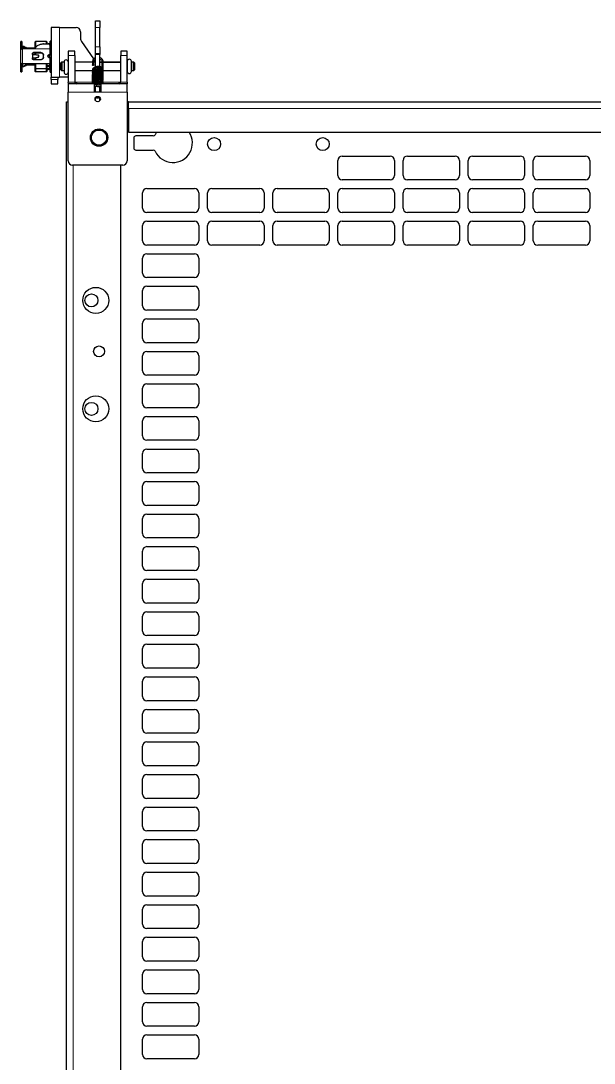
# Model space of a CAD drawing. Header units: millimetres. Extents: x -599 to 823, y -273 to 1990.
# Drawn here: x 251.8 to 515.8, y 1381.7 to 1862 of the extents above; entities that cross this region are included whole.
import ezdxf

# ---------------------------------------------------------------- set-up
doc = ezdxf.new("R2010")
doc.units = ezdxf.units.MM

msp = doc.modelspace()

# ---------------------------------------------------------------- linework, layer by layer
at = {"color": 7, "linetype": 'Continuous', "lineweight": 25}
for p, q in [((269.59, 1859.05), (265.79, 1859.05)), ((265.79, 1859.05), (265.79, 1836.05)), ((269.59, 1859.05), (277.29, 1859.05)), ((286.19, 1862.05), (288.19, 1862.05)), ((286.19, 1859.05), (286.19, 1862.05)), ((286.19, 1850.05), (286.19, 1859.05)), ((288.19, 1862.05), (288.19, 1859.05)), ((288.19, 1850.05), (288.19, 1859.05)), ((279.29, 1857.05), (279.29, 1853.68)), ((252.29, 1852.55), (251.79, 1852.55)), ((251.79, 1851.79), (251.79, 1852.55)), ((252.29, 1851.79), (251.79, 1851.79)), ((251.79, 1848.72), (251.79, 1851.79)), ((252.29, 1852.55), (252.29, 1851.79)), ((252.29, 1851.79), (252.29, 1849.13)), ((252.99, 1850.29), (252.49, 1850.29)), ((252.99, 1850.02), (252.49, 1850.02)), ((252.49, 1850.02), (252.49, 1849.55)), ((252.49, 1849.55), (252.99, 1849.55)), ((252.99, 1849.55), (252.99, 1850.02)), ((254.49, 1849.15), (254.49, 1849.41)), ((258.32, 1849.41), (254.49, 1849.41)), ((259.25, 1850.49), (258.09, 1849.15)), ((258.51, 1852.55), (258.39, 1852.35)), ((258.39, 1852.35), (258.51, 1852.55)), ((258.39, 1849.5), (258.39, 1852.35)), ((258.51, 1852.55), (258.51, 1849.63)), ((263.59, 1852.55), (258.51, 1852.55)), ((262.19, 1851.5), (264.34, 1851.5)), ((263.79, 1852.43), (263.59, 1852.55)), ((263.59, 1851.5), (263.59, 1852.55)), ((263.59, 1852.55), (263.79, 1852.43)), ((263.79, 1852.43), (263.79, 1851.5)), ((265.09, 1850.99), (265.09, 1849.15)), ((265.29, 1849.39), (265.14, 1849.36)), ((265.79, 1852.65), (265.29, 1852.65)), ((265.29, 1851.88), (265.29, 1852.65)), ((265.29, 1850.82), (265.29, 1851.88)), ((265.29, 1851.88), (265.79, 1851.88)), ((265.29, 1850.82), (265.79, 1850.82)), ((265.29, 1846.84), (265.29, 1850.82)), ((279.66, 1852.53), (285.3, 1844.48)), ((286.19, 1847.05), (286.19, 1850.05)), ((288.19, 1850.05), (288.19, 1847.05)), ((251.8, 1848.72), (251.79, 1848.72)), ((251.79, 1848.63), (251.79, 1848.72)), ((251.79, 1842.77), (251.79, 1848.63)), ((258.09, 1849.15), (252.49, 1849.15)), ((257.19, 1846.6), (257.19, 1846.97)), ((257.19, 1846.6), (257.19, 1845)), ((257.19, 1844.62), (257.19, 1845)), ((260.99, 1847.44), (257.69, 1847.44)), ((257.69, 1847.25), (260.99, 1847.25)), ((258.39, 1846.48), (258.39, 1847.25)), ((258.39, 1844.28), (258.39, 1845.11)), ((258.51, 1847.25), (258.51, 1846.51)), ((258.51, 1845.13), (258.51, 1844.28)), ((259.48, 1845.26), (259.54, 1845.26)), ((260.12, 1845.81), (260.12, 1845.77)), ((262.19, 1845.32), (262.19, 1846.28)), ((264.29, 1845.72), (264.29, 1845.89)), ((264.84, 1846.43), (265.09, 1846.43)), ((264.84, 1846.34), (265.09, 1846.34)), ((264.84, 1845.21), (265.09, 1845.21)), ((264.84, 1845.17), (265.09, 1845.17)), ((264.99, 1846.34), (264.99, 1845.21)), ((265.79, 1846.84), (265.29, 1846.84)), ((265.29, 1846.47), (265.29, 1846.84)), ((265.29, 1845.15), (265.29, 1844.99)), ((265.29, 1838.45), (265.29, 1844.99)), ((265.79, 1844.99), (265.29, 1844.99)), ((276.59, 1848.05), (273.59, 1848.05)), ((273.59, 1848.05), (273.59, 1846.05)), ((273.59, 1846.05), (273.59, 1833.85)), ((276.59, 1846.05), (276.59, 1848.05)), ((276.59, 1846.05), (276.59, 1833.85)), ((286.19, 1847.05), (288.19, 1847.05)), ((286.19, 1846.55), (286.19, 1847.05)), ((286.19, 1840.87), (286.19, 1846.55)), ((288.19, 1847.05), (288.19, 1846.55)), ((288.19, 1840.95), (288.19, 1846.55)), ((297.79, 1848.05), (297.79, 1846.05)), ((300.79, 1848.05), (297.79, 1848.05)), ((297.79, 1833.85), (297.79, 1846.05)), ((300.79, 1846.05), (300.79, 1848.05)), ((300.79, 1833.85), (300.79, 1846.05)), ((251.79, 1841.71), (251.79, 1842.77)), ((252.29, 1841.71), (251.79, 1841.71)), ((251.79, 1838.63), (251.79, 1841.71)), ((252.29, 1842.32), (252.29, 1841.71)), ((252.29, 1841.71), (252.29, 1838.63)), ((254.49, 1842.3), (252.49, 1842.3)), ((252.99, 1841.08), (252.49, 1841.08)), ((252.99, 1840.81), (252.49, 1840.81)), ((254.49, 1841.69), (253.82, 1841.69)), ((258.09, 1841.95), (254.1, 1841.95)), ((265.09, 1842.3), (254.49, 1842.3)), ((258.32, 1841.69), (254.49, 1841.69)), ((257.69, 1844.28), (260.99, 1844.28)), ((260.99, 1844.13), (257.69, 1844.13)), ((258.09, 1842.3), (258.09, 1841.95)), ((258.39, 1841.6), (258.09, 1841.95)), ((258.11, 1842.3), (258.39, 1841.97)), ((258.39, 1839.96), (258.39, 1842.3)), ((258.51, 1839.88), (258.39, 1839.96)), ((258.39, 1838.75), (258.39, 1839.96)), ((258.51, 1842.3), (258.51, 1839.88)), ((263.59, 1839.88), (258.51, 1839.88)), ((258.51, 1839.88), (258.51, 1838.55)), ((263.59, 1839.88), (263.59, 1842.3)), ((263.79, 1839.92), (263.59, 1839.88)), ((263.59, 1838.55), (263.59, 1839.88)), ((263.79, 1842.3), (263.79, 1839.92)), ((263.79, 1841.4), (264.99, 1841.4)), ((264.34, 1839.98), (263.79, 1839.98)), ((263.79, 1839.92), (263.79, 1838.67)), ((263.79, 1839.6), (264.34, 1839.6)), ((264.99, 1842.32), (264.99, 1841.4)), ((265.29, 1841.71), (264.99, 1841.77)), ((265.29, 1841.45), (264.99, 1841.54)), ((265.09, 1841.75), (265.09, 1842.3)), ((265.09, 1840.48), (265.09, 1840.92)), ((265.09, 1840.48), (265.09, 1840.11)), ((270.64, 1842.95), (270.14, 1842.66)), ((270.14, 1839.44), (270.14, 1842.66)), ((271.7, 1842.95), (270.64, 1842.95)), ((270.64, 1842.95), (270.64, 1839.15)), ((271.7, 1843.08), (271.7, 1838.38)), ((284.76, 1842.95), (276.59, 1842.95)), ((284.77, 1843.29), (284.75, 1841.68)), ((285.35, 1841.67), (285.37, 1843.28)), ((286.19, 1842.95), (285.36, 1842.95)), ((288.19, 1843.05), (289.16, 1843.05)), ((289.16, 1842.95), (288.19, 1842.95)), ((289.16, 1843.15), (289.13, 1840.5)), ((289.73, 1839.47), (289.68, 1839.87)), ((289.72, 1839.89), (289.76, 1843.15)), ((289.76, 1843.05), (297.79, 1843.05)), ((297.79, 1842.95), (289.76, 1842.95)), ((300.8, 1842.95), (300.79, 1842.95)), ((300.8, 1843.42), (300.8, 1838.72)), ((302.7, 1838.72), (302.7, 1843.42)), ((303.64, 1842.95), (302.7, 1842.95)), ((304.14, 1842.66), (303.64, 1842.95)), ((303.64, 1839.15), (303.64, 1842.95)), ((304.14, 1842.66), (304.14, 1839.44)), ((252.29, 1838.63), (251.79, 1838.63)), ((251.79, 1838.55), (251.79, 1838.63)), ((251.79, 1838.55), (252.29, 1838.55)), ((252.29, 1838.63), (252.29, 1838.55)), ((258.39, 1838.75), (258.51, 1838.55)), ((258.51, 1838.55), (258.39, 1838.75)), ((258.39, 1838.75), (258.39, 1838.75)), ((263.59, 1838.55), (258.51, 1838.55)), ((263.59, 1838.55), (263.79, 1838.67)), ((263.79, 1838.67), (263.59, 1838.55)), ((265.29, 1838.45), (265.79, 1838.45)), ((265.79, 1836.05), (269.59, 1836.05)), ((265.79, 1835.05), (265.79, 1836.05)), ((265.79, 1835.05), (265.79, 1833.05)), ((268.79, 1836.05), (268.79, 1835.05)), ((268.79, 1833.05), (268.79, 1835.05)), ((273.59, 1836.05), (269.59, 1836.05)), ((270.14, 1839.44), (270.64, 1839.15)), ((270.64, 1839.15), (271.7, 1839.15)), ((276.59, 1839.15), (284.75, 1839.15)), ((285.47, 1836.84), (285.37, 1836.97)), ((285.87, 1836.47), (285.75, 1836.54)), ((289.23, 1837.7), (289.47, 1837.47)), ((289.66, 1839.15), (297.79, 1839.15)), ((289.73, 1839.41), (289.73, 1839.47)), ((300.79, 1839.15), (300.8, 1839.15)), ((302.7, 1839.15), (303.64, 1839.15)), ((303.64, 1839.15), (304.14, 1839.44)), ((265.79, 1833.05), (268.79, 1833.05)), ((273.59, 1833.05), (273.59, 1829.25)), ((285.69, 1833.05), (273.59, 1833.05)), ((276.59, 1833.85), (277.39, 1833.85)), ((277.39, 1833.85), (277.39, 1833.05)), ((284.65, 1833.15), (284.64, 1833.09)), ((284.64, 1833.09), (284.64, 1833.05)), ((284.75, 1833.55), (284.65, 1833.15)), ((285.24, 1833.05), (285.25, 1833.11)), ((285.25, 1833.11), (285.3, 1833.3)), ((285.69, 1829.25), (285.69, 1833.05)), ((285.69, 1830.05), (286.19, 1830.05)), ((286.19, 1829.25), (286.19, 1832)), ((288.19, 1829.25), (288.19, 1831.95)), ((288.19, 1830.05), (288.69, 1830.05)), ((300.79, 1833.05), (288.69, 1833.05)), ((288.69, 1833.05), (288.69, 1829.25)), ((296.99, 1833.05), (296.99, 1833.85)), ((296.99, 1833.85), (297.79, 1833.85)), ((300.79, 1829.25), (300.79, 1833.05)), ((273.59, 1797.55), (273.59, 1829.25)), ((288.69, 1829.25), (285.69, 1829.25)), ((286.19, 1825.25), (286.19, 1826.75)), ((288.19, 1825.25), (288.19, 1826.75)), ((300.79, 1829.25), (300.79, 1797.55)), ((272.79, 1824.75), (273.59, 1824.75)), ((272.79, -58.25), (272.79, 1824.75)), ((301.29, 1824.75), (300.79, 1824.75)), ((301.29, 1821.66), (301.29, 1824.76)), ((301.29, 1824.76), (730.29, 1824.76)), ((301.29, 1821.66), (301.29, 1810.76)), ((301.29, 1810.76), (730.29, 1810.76)), ((314.31, 1810.76), (313.65, 1809.58)), ((303.79, 1808.01), (303.79, 1803.51)), ((312.74, 1809.01), (304.79, 1809.01)), ((304.79, 1802.51), (312.74, 1802.51)), ((397.79, 1790.75), (397.79, 1797.75)), ((399.79, 1799.75), (421.79, 1799.75)), ((423.79, 1797.75), (423.79, 1790.75)), ((427.79, 1790.75), (427.79, 1797.75)), ((429.79, 1799.75), (451.79, 1799.75)), ((453.79, 1797.75), (453.79, 1790.75)), ((457.79, 1790.75), (457.79, 1797.75)), ((459.79, 1799.75), (481.79, 1799.75)), ((483.79, 1797.75), (483.79, 1790.75)), ((487.79, 1790.75), (487.79, 1797.75)), ((489.79, 1799.75), (511.79, 1799.75)), ((513.79, 1797.75), (513.79, 1790.75)), ((298.79, 1795.55), (275.59, 1795.55)), ((297.79, -58.25), (297.79, 1795.55)), ((421.79, 1788.75), (399.79, 1788.75)), ((451.79, 1788.75), (429.79, 1788.75)), ((481.79, 1788.75), (459.79, 1788.75)), ((511.79, 1788.75), (489.79, 1788.75)), ((307.79, 1775.75), (307.79, 1782.75)), ((309.79, 1784.75), (331.79, 1784.75)), ((333.79, 1782.75), (333.79, 1775.75)), ((337.79, 1775.75), (337.79, 1782.75)), ((339.79, 1784.75), (361.79, 1784.75)), ((363.79, 1782.75), (363.79, 1775.75)), ((367.79, 1775.75), (367.79, 1782.75)), ((369.79, 1784.75), (391.79, 1784.75)), ((393.79, 1782.75), (393.79, 1775.75)), ((397.79, 1775.75), (397.79, 1782.75)), ((399.79, 1784.75), (421.79, 1784.75)), ((423.79, 1782.75), (423.79, 1775.75)), ((427.79, 1775.75), (427.79, 1782.75)), ((429.79, 1784.75), (451.79, 1784.75)), ((453.79, 1782.75), (453.79, 1775.75)), ((457.79, 1775.75), (457.79, 1782.75)), ((459.79, 1784.75), (481.79, 1784.75)), ((483.79, 1782.75), (483.79, 1775.75)), ((487.79, 1775.75), (487.79, 1782.75)), ((489.79, 1784.75), (511.79, 1784.75)), ((513.79, 1782.75), (513.79, 1775.75)), ((331.79, 1773.75), (309.79, 1773.75)), ((361.79, 1773.75), (339.79, 1773.75)), ((391.79, 1773.75), (369.79, 1773.75)), ((421.79, 1773.75), (399.79, 1773.75)), ((451.79, 1773.75), (429.79, 1773.75)), ((481.79, 1773.75), (459.79, 1773.75)), ((511.79, 1773.75), (489.79, 1773.75)), ((307.79, 1760.75), (307.79, 1767.75)), ((309.79, 1769.75), (331.79, 1769.75)), ((333.79, 1767.75), (333.79, 1760.75)), ((337.79, 1760.75), (337.79, 1767.75)), ((339.79, 1769.75), (361.79, 1769.75)), ((363.79, 1767.75), (363.79, 1760.75)), ((367.79, 1760.75), (367.79, 1767.75)), ((369.79, 1769.75), (391.79, 1769.75)), ((393.79, 1767.75), (393.79, 1760.75)), ((397.79, 1760.75), (397.79, 1767.75)), ((399.79, 1769.75), (421.79, 1769.75)), ((423.79, 1767.75), (423.79, 1760.75)), ((427.79, 1760.75), (427.79, 1767.75)), ((429.79, 1769.75), (451.79, 1769.75)), ((453.79, 1767.75), (453.79, 1760.75)), ((457.79, 1760.75), (457.79, 1767.75)), ((459.79, 1769.75), (481.79, 1769.75)), ((483.79, 1767.75), (483.79, 1760.75)), ((487.79, 1760.75), (487.79, 1767.75)), ((489.79, 1769.75), (511.79, 1769.75)), ((513.79, 1767.75), (513.79, 1760.75)), ((331.79, 1758.75), (309.79, 1758.75)), ((361.79, 1758.75), (339.79, 1758.75)), ((391.79, 1758.75), (369.79, 1758.75)), ((421.79, 1758.75), (399.79, 1758.75)), ((451.79, 1758.75), (429.79, 1758.75)), ((481.79, 1758.75), (459.79, 1758.75)), ((511.79, 1758.75), (489.79, 1758.75)), ((309.79, 1754.75), (331.79, 1754.75)), ((307.79, 1745.75), (307.79, 1752.75)), ((333.79, 1752.75), (333.79, 1745.75)), ((331.79, 1743.75), (309.79, 1743.75)), ((309.79, 1739.75), (331.79, 1739.75)), ((307.79, 1730.75), (307.79, 1737.75)), ((333.79, 1737.75), (333.79, 1730.75)), ((331.79, 1728.75), (309.79, 1728.75)), ((309.79, 1724.75), (331.79, 1724.75)), ((307.79, 1715.75), (307.79, 1722.75)), ((333.79, 1722.75), (333.79, 1715.75)), ((331.79, 1713.75), (309.79, 1713.75)), ((307.79, 1700.75), (307.79, 1707.75)), ((309.79, 1709.75), (331.79, 1709.75)), ((333.79, 1707.75), (333.79, 1700.75)), ((331.79, 1698.75), (309.79, 1698.75)), ((307.79, 1685.75), (307.79, 1692.75)), ((309.79, 1694.75), (331.79, 1694.75)), ((333.79, 1692.75), (333.79, 1685.75)), ((331.79, 1683.75), (309.79, 1683.75)), ((307.79, 1670.75), (307.79, 1677.75)), ((309.79, 1679.75), (331.79, 1679.75)), ((333.79, 1677.75), (333.79, 1670.75)), ((331.79, 1668.75), (309.79, 1668.75)), ((307.79, 1655.75), (307.79, 1662.75)), ((309.79, 1664.75), (331.79, 1664.75)), ((333.79, 1662.75), (333.79, 1655.75)), ((331.79, 1653.75), (309.79, 1653.75)), ((307.79, 1640.75), (307.79, 1647.75)), ((309.79, 1649.75), (331.79, 1649.75)), ((333.79, 1647.75), (333.79, 1640.75)), ((331.79, 1638.75), (309.79, 1638.75)), ((309.79, 1634.75), (331.79, 1634.75)), ((307.79, 1625.75), (307.79, 1632.75)), ((333.79, 1632.75), (333.79, 1625.75)), ((331.79, 1623.75), (309.79, 1623.75)), ((309.79, 1619.75), (331.79, 1619.75)), ((307.79, 1610.75), (307.79, 1617.75)), ((333.79, 1617.75), (333.79, 1610.75)), ((331.79, 1608.75), (309.79, 1608.75)), ((309.79, 1604.75), (331.79, 1604.75)), ((307.79, 1595.75), (307.79, 1602.75)), ((333.79, 1602.75), (333.79, 1595.75)), ((331.79, 1593.75), (309.79, 1593.75)), ((307.79, 1580.75), (307.79, 1587.75)), ((309.79, 1589.75), (331.79, 1589.75)), ((333.79, 1587.75), (333.79, 1580.75)), ((331.79, 1578.75), (309.79, 1578.75)), ((307.79, 1565.75), (307.79, 1572.75)), ((309.79, 1574.75), (331.79, 1574.75)), ((333.79, 1572.75), (333.79, 1565.75)), ((331.79, 1563.75), (309.79, 1563.75)), ((307.79, 1550.75), (307.79, 1557.75)), ((309.79, 1559.75), (331.79, 1559.75)), ((333.79, 1557.75), (333.79, 1550.75)), ((331.79, 1548.75), (309.79, 1548.75)), ((307.79, 1535.75), (307.79, 1542.75)), ((309.79, 1544.75), (331.79, 1544.75)), ((333.79, 1542.75), (333.79, 1535.75)), ((331.79, 1533.75), (309.79, 1533.75)), ((307.79, 1520.75), (307.79, 1527.75)), ((309.79, 1529.75), (331.79, 1529.75)), ((333.79, 1527.75), (333.79, 1520.75)), ((331.79, 1518.75), (309.79, 1518.75)), ((309.79, 1514.75), (331.79, 1514.75)), ((307.79, 1505.75), (307.79, 1512.75)), ((333.79, 1512.75), (333.79, 1505.75)), ((331.79, 1503.75), (309.79, 1503.75)), ((309.79, 1499.75), (331.79, 1499.75)), ((307.79, 1490.75), (307.79, 1497.75)), ((333.79, 1497.75), (333.79, 1490.75)), ((331.79, 1488.75), (309.79, 1488.75)), ((309.79, 1484.75), (331.79, 1484.75)), ((307.79, 1475.75), (307.79, 1482.75)), ((333.79, 1482.75), (333.79, 1475.75)), ((331.79, 1473.75), (309.79, 1473.75)), ((309.79, 1469.75), (331.79, 1469.75)), ((307.79, 1460.75), (307.79, 1467.75)), ((333.79, 1467.75), (333.79, 1460.75)), ((331.79, 1458.75), (309.79, 1458.75)), ((307.79, 1445.75), (307.79, 1452.75)), ((309.79, 1454.75), (331.79, 1454.75)), ((333.79, 1452.75), (333.79, 1445.75)), ((331.79, 1443.75), (309.79, 1443.75)), ((307.79, 1430.75), (307.79, 1437.75)), ((309.79, 1439.75), (331.79, 1439.75)), ((333.79, 1437.75), (333.79, 1430.75)), ((331.79, 1428.75), (309.79, 1428.75)), ((307.79, 1415.75), (307.79, 1422.75)), ((309.79, 1424.75), (331.79, 1424.75)), ((333.79, 1422.75), (333.79, 1415.75)), ((331.79, 1413.75), (309.79, 1413.75)), ((307.79, 1400.75), (307.79, 1407.75)), ((309.79, 1409.75), (331.79, 1409.75)), ((333.79, 1407.75), (333.79, 1400.75)), ((331.79, 1398.75), (309.79, 1398.75)), ((309.79, 1394.75), (331.79, 1394.75)), ((307.79, 1385.75), (307.79, 1392.75)), ((333.79, 1392.75), (333.79, 1385.75)), ((331.79, 1383.75), (309.79, 1383.75))]:
    msp.add_line(p, q, dxfattribs=at)
at = {"color": 8, "linetype": 'Continuous', "lineweight": 18}
for p, q in [((269.59, 1859.05), (269.59, 1836.05)), ((288.19, 1859.05), (286.19, 1859.05)), ((286.19, 1850.05), (288.19, 1850.05)), ((252.49, 1849.15), (252.49, 1842.3)), ((257.69, 1847.44), (257.69, 1847.25)), ((265.09, 1849.15), (258.09, 1849.15)), ((260.99, 1847.25), (260.99, 1847.44)), ((264.84, 1846.43), (264.84, 1846.34)), ((264.84, 1845.21), (264.84, 1845.17)), ((265.09, 1846.43), (265.09, 1849.15)), ((265.09, 1842.3), (265.09, 1845.17)), ((273.59, 1846.05), (276.59, 1846.05)), ((288.19, 1846.55), (286.19, 1846.55)), ((297.79, 1846.05), (300.79, 1846.05)), ((252.49, 1841.95), (252.49, 1841.69)), ((257.69, 1844.28), (257.69, 1844.13)), ((260.99, 1844.13), (260.99, 1844.28)), ((264.34, 1839.6), (264.34, 1839.98)), ((268.79, 1835.05), (265.79, 1835.05)), ((289.25, 1839.24), (289.31, 1839.21)), ((276.59, 1833.85), (273.59, 1833.85)), ((277.39, 1833.85), (284.7, 1833.85)), ((285.23, 1833.05), (285.25, 1833.11)), ((289.66, 1833.85), (296.99, 1833.85)), ((297.79, 1833.85), (300.79, 1833.85)), ((273.59, 1829.25), (285.69, 1829.25)), ((288.69, 1829.25), (300.79, 1829.25)), ((301.29, 1821.66), (730.29, 1821.66)), ((275.89, -58.25), (275.89, 1795.55))]:
    msp.add_line(p, q, dxfattribs=at)
at = {"color": 7, "linetype": 'Continuous', "lineweight": 25, "flags": 128}
for points in [[(252.49, 1849.41), (252.36, 1849.4), (252.29, 1849.39)], [(252.49, 1841.95), (252.36, 1841.96), (252.29, 1841.97)], [(252.49, 1841.69), (252.36, 1841.7), (252.29, 1841.71)], [(285.06, 1841.85), (285.17, 1841.84), (285.27, 1841.8), (285.33, 1841.74), (285.35, 1841.67), (285.32, 1841.6), (285.25, 1841.54), (285.15, 1841.51), (285.03, 1841.5), (284.92, 1841.52), (284.83, 1841.56), (284.76, 1841.62), (284.75, 1841.69), (284.77, 1841.75), (284.84, 1841.81), (284.94, 1841.84), (285.06, 1841.85)], [(289.31, 1839.55), (289.39, 1839.54), (289.51, 1839.57), (289.6, 1839.63), (289.67, 1839.72), (289.69, 1839.81), (289.67, 1839.9), (289.61, 1839.98), (289.51, 1840.02), (289.4, 1840.02), (289.4, 1840.02)], [(289.59, 1833.61), (289.66, 1833.85), (289.59, 1834.16), (289.42, 1834.45), (288.95, 1834.88), (288.5, 1835.1), (287.86, 1835.26), (286.92, 1835.28), (286.34, 1835.14), (285.71, 1834.83), (285.42, 1834.58), (285.22, 1834.27), (285.15, 1833.94), (285.2, 1833.72), (285.2, 1833.72)], [(289.6, 1834.13), (289.66, 1834.37), (289.6, 1834.68), (289.43, 1834.97), (288.96, 1835.4), (288.51, 1835.62), (287.87, 1835.78), (286.94, 1835.8), (286.35, 1835.66), (285.72, 1835.36), (285.43, 1835.11), (285.23, 1834.79), (285.16, 1834.47), (285.21, 1834.24), (285.21, 1834.24)], [(287.26, 1837.33), (287.26, 1837.38), (287.26, 1837.44)], [(273.68, 1833.05), (273.67, 1833.11), (273.59, 1833.85)], [(300.79, 1833.85), (300.72, 1833.11), (300.71, 1833.05)]]:
    msp.add_lwpolyline(points, dxfattribs=at)
at = {"color": 8, "linetype": 'Continuous', "lineweight": 18, "flags": 128}
for points in [[(264.28, 1841.4), (264.28, 1841.35), (264.27, 1841.21), (264.26, 1841.06), (264.25, 1840.96), (264.25, 1840.96), (264.25, 1840.96)], [(284.77, 1843.29), (284.77, 1843.29), (284.79, 1843.36), (284.86, 1843.42), (284.96, 1843.45), (285.08, 1843.46)], [(285.08, 1843.46), (285.19, 1843.45), (285.29, 1843.4), (285.35, 1843.34), (285.37, 1843.28)], [(289.48, 1843.33), (289.36, 1843.32), (289.26, 1843.28), (289.19, 1843.23), (289.16, 1843.16), (289.16, 1843.15)], [(289.43, 1839.71), (289.31, 1839.7), (289.26, 1839.68)], [(289.76, 1843.15), (289.75, 1843.21), (289.68, 1843.27), (289.59, 1843.31), (289.48, 1843.33)], [(289.13, 1839.5), (289.13, 1839.5), (289.14, 1839.44)], [(284.64, 1833.09), (284.64, 1833.08), (284.65, 1833.05)], [(284.65, 1833.15), (284.65, 1833.14), (284.67, 1833.05)]]:
    msp.add_lwpolyline(points, dxfattribs=at)
at = {"color": 7, "linetype": 'Continuous', "lineweight": 25}
for centre, radius in [((287.19, 1826), 1.25), ((287.79, 1808.25), 4), ((287.79, 1808.25), 3.5), ((340.79, 1805.26), 3), ((390.79, 1805.26), 3), ((286.29, 1733.25), 6), ((284.29, 1733.25), 3), ((287.79, 1709.75), 2.5), ((286.29, 1683.25), 6), ((284.29, 1683.25), 3)]:
    msp.add_circle(centre, radius, dxfattribs=at)
for centre, radius, start, end in [((277.29, 1857.05), 2, 0, 90), ((252.42, 1848.53), 0.63, 82.8557, 170.3631), ((262.19, 1850.39), 1.1, 89.9618, 100.1433), ((264.45, 1850.84), 0.665, 13.4486, 98.9562), ((265.12, 1849.33), 0.18, 262.8557, 350.3631), ((281.29, 1853.68), 2, 180, 214.992), ((265.14, 1846.73), 0.306, 260.9096, 299.7098), ((265.26, 1847.4), 1.07, 260.9096, 299.7098), ((265.27, 1842.94), 2.27, 76.5937, 94.3958), ((265.14, 1844.52), 0.648, 76.5937, 94.3958), ((301.75, 1843.42), 0.95, 0, 180), ((252.4, 1842.92), 0.62, 193.4486, 278.9562), ((264.45, 1840.63), 0.665, 261.0438, 346.5514), ((264.45, 1840.26), 0.665, 261.0438, 346.5514), ((265.12, 1842.13), 0.177, 13.4486, 98.9562), ((265.12, 1841.77), 0.18, 9.6369, 97.1443), ((272.65, 1843.08), 0.95, 3.5614, 180), ((287.34, 1845.05), 2, 214.992, 235.204), ((272.65, 1838.38), 0.95, 180, 356.4386), ((301.75, 1838.72), 0.95, 180, 0), ((277.39, 1833.85), 0.8, 180, 270), ((296.99, 1833.85), 0.8, 270, 0), ((321.79, 1805.76), 9, 205.1507, 33.749), ((304.79, 1808.01), 1, 90, 180), ((312.74, 1810.01), 1, 270, 334.8493), ((304.79, 1803.51), 1, 180, 270), ((312.74, 1801.51), 1, 25.1507, 90), ((275.59, 1797.55), 2, 180, 270), ((298.79, 1797.55), 2, 270, 0), ((399.79, 1797.75), 2, 90, 180), ((421.79, 1797.75), 2, 360, 90), ((429.79, 1797.75), 2, 90, 180), ((451.79, 1797.75), 2, 0, 90), ((459.79, 1797.75), 2, 90, 180), ((481.79, 1797.75), 2, 0, 90), ((489.79, 1797.75), 2, 90, 180), ((511.79, 1797.75), 2, 0, 90), ((399.79, 1790.75), 2, 180, 270), ((421.79, 1790.75), 2, 270, 360), ((429.79, 1790.75), 2, 180, 270), ((451.79, 1790.75), 2, 270, 0), ((459.79, 1790.75), 2, 180, 270), ((481.79, 1790.75), 2, 270, 0), ((489.79, 1790.75), 2, 180, 270), ((511.79, 1790.75), 2, 270, 0), ((309.79, 1782.75), 2, 90, 180), ((331.79, 1782.75), 2, 0, 90), ((339.79, 1782.75), 2, 90, 180), ((361.79, 1782.75), 2, 0, 90), ((369.79, 1782.75), 2, 90, 180), ((391.79, 1782.75), 2, 0, 90), ((399.79, 1782.75), 2, 90, 180), ((421.79, 1782.75), 2, 0, 90), ((429.79, 1782.75), 2, 90, 180), ((451.79, 1782.75), 2, 0, 90), ((459.79, 1782.75), 2, 90, 180), ((481.79, 1782.75), 2, 0, 90), ((489.79, 1782.75), 2, 90, 180), ((511.79, 1782.75), 2, 0, 90), ((309.79, 1775.75), 2, 180, 270), ((331.79, 1775.75), 2, 270, 0), ((339.79, 1775.75), 2, 180, 270), ((361.79, 1775.75), 2, 270, 0), ((369.79, 1775.75), 2, 180, 270), ((391.79, 1775.75), 2, 270, 0), ((399.79, 1775.75), 2, 180, 270), ((421.79, 1775.75), 2, 270, 0), ((429.79, 1775.75), 2, 180, 270), ((451.79, 1775.75), 2, 270, 0), ((459.79, 1775.75), 2, 180, 270), ((481.79, 1775.75), 2, 270, 0), ((489.79, 1775.75), 2, 180, 270), ((511.79, 1775.75), 2, 270, 0), ((309.79, 1767.75), 2, 90, 180), ((331.79, 1767.75), 2, 0, 90), ((339.79, 1767.75), 2, 90, 180), ((361.79, 1767.75), 2, 0, 90), ((369.79, 1767.75), 2, 90, 180), ((391.79, 1767.75), 2, 0, 90), ((399.79, 1767.75), 2, 90, 180), ((421.79, 1767.75), 2, 360, 90), ((429.79, 1767.75), 2, 90, 180), ((451.79, 1767.75), 2, 0, 90), ((459.79, 1767.75), 2, 90, 180), ((481.79, 1767.75), 2, 0, 90), ((489.79, 1767.75), 2, 90, 180), ((511.79, 1767.75), 2, 0, 90), ((309.79, 1760.75), 2, 180, 270), ((331.79, 1760.75), 2, 270, 0), ((339.79, 1760.75), 2, 180, 270), ((361.79, 1760.75), 2, 270, 0), ((369.79, 1760.75), 2, 180, 270), ((391.79, 1760.75), 2, 270, 0), ((399.79, 1760.75), 2, 180, 270), ((421.79, 1760.75), 2, 270, 0), ((429.79, 1760.75), 2, 180, 270), ((451.79, 1760.75), 2, 270, 0), ((459.79, 1760.75), 2, 180, 270), ((481.79, 1760.75), 2, 270, 0), ((489.79, 1760.75), 2, 180, 270), ((511.79, 1760.75), 2, 270, 0), ((309.79, 1752.75), 2, 90, 180), ((331.79, 1752.75), 2, 0, 90), ((309.79, 1745.75), 2, 180, 270), ((331.79, 1745.75), 2, 270, 0), ((309.79, 1737.75), 2, 90, 180), ((331.79, 1737.75), 2, 0, 90), ((309.79, 1730.75), 2, 180, 270), ((331.79, 1730.75), 2, 270, 0), ((309.79, 1722.75), 2, 90, 180), ((331.79, 1722.75), 2, 0, 90), ((309.79, 1715.75), 2, 180, 270), ((331.79, 1715.75), 2, 270, 0), ((309.79, 1707.75), 2, 90, 180), ((331.79, 1707.75), 2, 0, 90), ((309.79, 1700.75), 2, 180, 270), ((331.79, 1700.75), 2, 270, 0), ((309.79, 1692.75), 2, 90, 180), ((331.79, 1692.75), 2, 0, 90), ((309.79, 1685.75), 2, 180, 270), ((331.79, 1685.75), 2, 270, 0), ((309.79, 1677.75), 2, 90, 180), ((331.79, 1677.75), 2, 0, 90), ((309.79, 1670.75), 2, 180, 270), ((331.79, 1670.75), 2, 270, 0), ((309.79, 1662.75), 2, 90, 180), ((331.79, 1662.75), 2, 0, 90), ((309.79, 1655.75), 2, 180, 270), ((331.79, 1655.75), 2, 270, 0), ((309.79, 1647.75), 2, 90, 180), ((331.79, 1647.75), 2, 0, 90), ((309.79, 1640.75), 2, 180, 270), ((331.79, 1640.75), 2, 270, 0), ((309.79, 1632.75), 2, 90, 180), ((331.79, 1632.75), 2, 0, 90), ((309.79, 1625.75), 2, 180, 270), ((331.79, 1625.75), 2, 270, 0), ((309.79, 1617.75), 2, 90, 180), ((331.79, 1617.75), 2, 0, 90), ((309.79, 1610.75), 2, 180, 270), ((331.79, 1610.75), 2, 270, 0), ((309.79, 1602.75), 2, 90, 180), ((331.79, 1602.75), 2, 0, 90), ((309.79, 1595.75), 2, 180, 270), ((331.79, 1595.75), 2, 270, 0), ((309.79, 1587.75), 2, 90, 180), ((331.79, 1587.75), 2, 0, 90), ((309.79, 1580.75), 2, 180, 270), ((331.79, 1580.75), 2, 270, 0), ((309.79, 1572.75), 2, 90, 180), ((331.79, 1572.75), 2, 0, 90), ((309.79, 1565.75), 2, 180, 270), ((331.79, 1565.75), 2, 270, 0), ((309.79, 1557.75), 2, 90, 180), ((331.79, 1557.75), 2, 0, 90), ((309.79, 1550.75), 2, 180, 270), ((331.79, 1550.75), 2, 270, 0), ((309.79, 1542.75), 2, 90, 180), ((331.79, 1542.75), 2, 0, 90), ((309.79, 1535.75), 2, 180, 270), ((331.79, 1535.75), 2, 270, 0), ((309.79, 1527.75), 2, 90, 180), ((331.79, 1527.75), 2, 0, 90), ((309.79, 1520.75), 2, 180, 270), ((331.79, 1520.75), 2, 270, 0), ((309.79, 1512.75), 2, 90, 180), ((331.79, 1512.75), 2, 0, 90), ((309.79, 1505.75), 2, 180, 270), ((331.79, 1505.75), 2, 270, 0), ((309.79, 1497.75), 2, 90, 180), ((331.79, 1497.75), 2, 0, 90), ((309.79, 1490.75), 2, 180, 270), ((331.79, 1490.75), 2, 270, 0), ((309.79, 1482.75), 2, 90, 180), ((331.79, 1482.75), 2, 0, 90), ((309.79, 1475.75), 2, 180, 270), ((331.79, 1475.75), 2, 270, 0), ((309.79, 1467.75), 2, 90, 180), ((331.79, 1467.75), 2, 0, 90), ((309.79, 1460.75), 2, 180, 270), ((331.79, 1460.75), 2, 270, 0), ((309.79, 1452.75), 2, 90, 180), ((331.79, 1452.75), 2, 0, 90), ((309.79, 1445.75), 2, 180, 270), ((331.79, 1445.75), 2, 270, 0), ((309.79, 1437.75), 2, 90, 180), ((331.79, 1437.75), 2, 0, 90), ((309.79, 1430.75), 2, 180, 270), ((331.79, 1430.75), 2, 270, 0), ((309.79, 1422.75), 2, 90, 180), ((331.79, 1422.75), 2, 0, 90), ((309.79, 1415.75), 2, 180, 270), ((331.79, 1415.75), 2, 270, 0), ((309.79, 1407.75), 2, 90, 180), ((331.79, 1407.75), 2, 0, 90), ((309.79, 1400.75), 2, 180, 270), ((331.79, 1400.75), 2, 270, 0), ((309.79, 1392.75), 2, 90, 180), ((331.79, 1392.75), 2, 0, 90), ((309.79, 1385.75), 2, 180, 270), ((331.79, 1385.75), 2, 270, 0)]:
    msp.add_arc(centre, radius, start, end, dxfattribs=at)
at = {"color": 8, "linetype": 'Continuous', "lineweight": 18}
for centre, radius, start, end in [((280.59, 1837.83), 6.7, 355.8494, 0.6968), ((289.5, 1839.49), 0.235, 292.4775, 353.5864), ((289.5, 1839.43), 0.233, 295.0586, 353.6892)]:
    msp.add_arc(centre, radius, start, end, dxfattribs=at)
at = {"color": 7, "linetype": 'Continuous', "lineweight": 25}
for points, knots in [([(252.49, 1849.15), (252.49, 1849.15), (252.49, 1849.33), (252.49, 1849.44), (252.49, 1849.55)], [0, 0, 0, 0, 0.000208, 1, 1, 1, 1]), ([(254.49, 1849.41), (254.21, 1849.62), (253.71, 1850), (253.21, 1850.2), (252.99, 1850.29)], [0, 0, 0, 0, 0.559911, 1, 1, 1, 1]), ([(254.1, 1849.15), (253.95, 1849.29), (253.58, 1849.65), (253.21, 1849.88), (252.99, 1850.02)], [0, 0, 0, 0, 0.403562, 1, 1, 1, 1]), ([(253.65, 1849.15), (253.65, 1849.15), (253.43, 1849.33), (253.21, 1849.44), (252.99, 1849.55)], [0, 0, 0, 0, 0.000208, 1, 1, 1, 1]), ([(259.25, 1850.49), (259.42, 1850.64), (259.77, 1850.93), (260.75, 1851.25), (261.51, 1851.39), (262, 1851.48)], [0, 0, 0, 0, 0.254027, 0.526591, 1, 1, 1, 1]), ([(265.29, 1850.36), (265.29, 1850.34), (265.29, 1850.3), (265.27, 1850.25), (265.24, 1850.19), (265.17, 1850.19), (265.12, 1850.18), (265.09, 1850.18)], [0, 0, 0, 0, 0.1953532, 0.3776399, 0.5390508, 0.7822387, 1, 1, 1, 1]), ([(265.29, 1850.07), (265.29, 1850.05), (265.29, 1850.01), (265.27, 1849.96), (265.24, 1849.91), (265.17, 1849.9), (265.12, 1849.9), (265.09, 1849.9)], [0, 0, 0, 0, 0.195302, 0.377541, 0.538909, 0.761383, 1, 1, 1, 1]), ([(257.19, 1846.97), (257.2, 1847.03), (257.21, 1847.13), (257.3, 1847.27), (257.42, 1847.38), (257.56, 1847.44), (257.66, 1847.44), (257.69, 1847.44)], [0, 0, 0, 0, 0.214373, 0.428779, 0.642592, 0.856666, 1, 1, 1, 1]), ([(257.69, 1847.25), (257.64, 1847.24), (257.53, 1847.23), (257.38, 1847.15), (257.26, 1847.04), (257.2, 1846.9), (257.2, 1846.81), (257.19, 1846.78)], [0, 0, 0, 0, 0.214385, 0.428772, 0.643033, 0.856802, 1, 1, 1, 1]), ([(257.19, 1846.6), (257.69, 1846.57), (258.36, 1846.54), (259.26, 1846.39), (259.56, 1846.34), (259.72, 1846.32)], [0, 0, 0, 0, 0.587693, 0.790818, 1, 1, 1, 1]), ([(257.19, 1845), (257.69, 1845.04), (258.36, 1845.09), (259.26, 1845.24), (259.56, 1845.27), (259.72, 1845.28)], [0, 0, 0, 0, 0.587693, 0.790818, 1, 1, 1, 1]), ([(257.19, 1844.76), (257.2, 1844.71), (257.21, 1844.6), (257.3, 1844.45), (257.42, 1844.34), (257.56, 1844.29), (257.66, 1844.28), (257.69, 1844.28)], [0, 0, 0, 0, 0.2142948, 0.4286301, 0.6422302, 0.856153, 1, 1, 1, 1]), ([(257.69, 1844.13), (257.64, 1844.14), (257.53, 1844.15), (257.38, 1844.23), (257.26, 1844.35), (257.2, 1844.49), (257.2, 1844.58), (257.19, 1844.62)], [0, 0, 0, 0, 0.214445, 0.428893, 0.643239, 0.857188, 1, 1, 1, 1]), ([(260.12, 1845.81), (260.12, 1845.86), (260.11, 1845.97), (260.03, 1846.13), (259.92, 1846.24), (259.81, 1846.3), (259.74, 1846.31), (259.72, 1846.32)], [0, 0, 0, 0, 0.225883, 0.451767, 0.67765, 0.903524, 1, 1, 1, 1]), ([(259.72, 1845.28), (259.77, 1845.29), (259.86, 1845.3), (259.99, 1845.4), (260.08, 1845.53), (260.12, 1845.66), (260.12, 1845.74), (260.12, 1845.77)], [0, 0, 0, 0, 0.225867, 0.451734, 0.677598, 0.903479, 1, 1, 1, 1]), ([(260.99, 1847.44), (261.13, 1847.43), (261.4, 1847.41), (261.76, 1847.22), (262.03, 1846.93), (262.17, 1846.6), (262.19, 1846.37), (262.19, 1846.28)], [0, 0, 0, 0, 0.213238, 0.42649, 0.63916, 0.849598, 1, 1, 1, 1]), ([(262.19, 1846.08), (262.18, 1846.21), (262.16, 1846.48), (261.96, 1846.83), (261.66, 1847.08), (261.33, 1847.23), (261.09, 1847.24), (260.99, 1847.25)], [0, 0, 0, 0, 0.212376, 0.424979, 0.633479, 0.843609, 1, 1, 1, 1]), ([(260.99, 1844.28), (261.13, 1844.29), (261.4, 1844.31), (261.76, 1844.51), (262.03, 1844.81), (262.17, 1845.15), (262.19, 1845.38), (262.19, 1845.47)], [0, 0, 0, 0, 0.212875, 0.425767, 0.637937, 0.847353, 1, 1, 1, 1]), ([(262.19, 1845.32), (262.18, 1845.19), (262.16, 1844.92), (261.96, 1844.56), (261.66, 1844.3), (261.32, 1844.15), (261.09, 1844.14), (260.99, 1844.13)], [0, 0, 0, 0, 0.212833, 0.42585, 0.635542, 0.846587, 1, 1, 1, 1]), ([(264.29, 1845.89), (264.3, 1845.95), (264.31, 1846.07), (264.41, 1846.23), (264.55, 1846.36), (264.7, 1846.42), (264.8, 1846.43), (264.84, 1846.43)], [0, 0, 0, 0, 0.214305, 0.42865, 0.642279, 0.856223, 1, 1, 1, 1]), ([(264.84, 1846.34), (264.78, 1846.34), (264.66, 1846.32), (264.49, 1846.23), (264.37, 1846.09), (264.3, 1845.94), (264.3, 1845.84), (264.29, 1845.79)], [0, 0, 0, 0, 0.214319, 0.428642, 0.642812, 0.856387, 1, 1, 1, 1]), ([(264.29, 1845.76), (264.3, 1845.7), (264.31, 1845.57), (264.41, 1845.41), (264.55, 1845.28), (264.7, 1845.22), (264.8, 1845.21), (264.84, 1845.21)], [0, 0, 0, 0, 0.214211, 0.428471, 0.641842, 0.855602, 1, 1, 1, 1]), ([(264.84, 1845.17), (264.78, 1845.17), (264.66, 1845.19), (264.49, 1845.28), (264.37, 1845.42), (264.3, 1845.57), (264.3, 1845.68), (264.29, 1845.72)], [0, 0, 0, 0, 0.214393, 0.428789, 0.643061, 0.856854, 1, 1, 1, 1]), ([(286.19, 1845.09), (285.97, 1844.99), (285.48, 1844.78), (284.98, 1844.19), (284.79, 1843.66), (284.77, 1843.36), (284.77, 1843.29)], [0, 0, 0, 0, 0.28163, 0.611733, 0.9138805, 1, 1, 1, 1]), ([(285.37, 1843.28), (285.37, 1843.37), (285.4, 1843.65), (285.65, 1844.06), (285.97, 1844.37), (286.18, 1844.45), (286.19, 1844.45)], [0, 0, 0, 0, 0.199495, 0.615994, 0.97988, 1, 1, 1, 1]), ([(289.76, 1843.15), (289.76, 1843.29), (289.73, 1843.67), (289.44, 1844.27), (288.9, 1844.82), (288.42, 1845.01), (288.19, 1845.1)], [0, 0, 0, 0, 0.166571, 0.458626, 0.753148, 1, 1, 1, 1]), ([(288.19, 1844.47), (288.38, 1844.36), (288.76, 1844.14), (289.11, 1843.66), (289.14, 1843.32), (289.16, 1843.15)], [0, 0, 0, 0, 0.334702, 0.673778, 1, 1, 1, 1]), ([(252.49, 1842.3), (252.49, 1842.03), (252.49, 1841.55), (252.49, 1841.23), (252.49, 1841.08)], [0, 0, 0, 0, 0.559866, 1, 1, 1, 1]), ([(254.49, 1842.3), (254.21, 1842.03), (253.71, 1841.55), (253.21, 1841.23), (252.99, 1841.08)], [0, 0, 0, 0, 0.559911, 1, 1, 1, 1]), ([(254.49, 1841.69), (254.21, 1841.48), (253.71, 1841.1), (253.21, 1840.9), (252.99, 1840.81)], [0, 0, 0, 0, 0.559911, 1, 1, 1, 1]), ([(264.09, 1841.01), (264.09, 1841.04), (264.09, 1841.12), (264.09, 1841.25), (264.09, 1841.35), (264.09, 1841.4), (264.09, 1841.4)], [0, 0, 0, 0, 0.239432, 0.627389, 0.999313, 1, 1, 1, 1]), ([(264.25, 1840.96), (264.23, 1840.97), (264.18, 1840.97), (264.13, 1840.98), (264.1, 1841), (264.1, 1841.01), (264.09, 1841.01)], [0, 0, 0, 0, 0.266331, 0.548449, 0.829136, 1, 1, 1, 1]), ([(265.29, 1840.74), (265.29, 1840.76), (265.29, 1840.8), (265.27, 1840.85), (265.24, 1840.91), (265.16, 1840.91), (265, 1840.93), (264.69, 1840.95), (264.42, 1840.96), (264.25, 1840.96)], [0, 0, 0, 0, 0.0520515, 0.1006214, 0.143629, 0.208426, 0.2776636, 0.5586593, 1, 1, 1, 1]), ([(289.26, 1839.24), (289.25, 1839.26), (289.25, 1839.41), (289.01, 1839.59), (288.62, 1839.79), (288.01, 1839.96), (287.19, 1840.04), (286.27, 1839.9), (285.58, 1839.6), (285.08, 1839.22), (284.76, 1838.72), (284.65, 1838.29), (284.76, 1838.05), (284.77, 1838.01)], [0, 0, 0, 0, 0.0185566, 0.1074546, 0.1902605, 0.2634755, 0.3987928, 0.536541, 0.6508307, 0.7429729, 0.8506982, 0.9757522, 1, 1, 1, 1]), ([(289.26, 1839.83), (289.18, 1839.93), (289.04, 1840.12), (288.63, 1840.31), (288.03, 1840.49), (287.2, 1840.57), (286.29, 1840.42), (285.59, 1840.13), (285.09, 1839.74), (284.77, 1839.25), (284.66, 1838.81), (284.76, 1838.57), (284.78, 1838.53)], [0, 0, 0, 0, 0.09051, 0.17484, 0.249419, 0.387171, 0.527437, 0.643845, 0.737635, 0.847318, 0.974687, 1, 1, 1, 1]), ([(289.28, 1840.17), (289.28, 1840.23), (289.28, 1840.42), (289.04, 1840.64), (288.64, 1840.84), (288.04, 1841.01), (287.21, 1841.09), (286.3, 1840.94), (285.6, 1840.65), (285.1, 1840.27), (284.78, 1839.77), (284.67, 1839.34), (284.77, 1839.1), (284.79, 1839.06)], [0, 0, 0, 0, 0.0454662, 0.1317959, 0.2122513, 0.2834208, 0.4147909, 0.548597, 0.659672, 0.7491074, 0.8537284, 0.9752601, 1, 1, 1, 1]), ([(284.76, 1835.09), (284.73, 1834.98), (284.66, 1834.75), (284.64, 1834.5), (284.7, 1834.38), (284.7, 1834.37)], [0, 0, 0, 0, 0.492222, 0.962666, 1, 1, 1, 1]), ([(289.24, 1838.22), (289.23, 1838.24), (289.22, 1838.38), (288.99, 1838.55), (288.6, 1838.75), (287.99, 1838.92), (287.16, 1839), (286.25, 1838.85), (285.56, 1838.55), (285.06, 1838.17), (284.75, 1837.67), (284.64, 1837.24), (284.74, 1837), (284.76, 1836.97)], [0, 0, 0, 0, 0.012323, 0.101921, 0.185336, 0.259055, 0.395479, 0.534273, 0.649375, 0.742289, 0.850854, 0.976799, 1, 1, 1, 1]), ([(284.77, 1835.62), (284.73, 1835.5), (284.67, 1835.27), (284.65, 1835.03), (284.71, 1834.91), (284.71, 1834.9)], [0, 0, 0, 0, 0.488531, 0.959944, 1, 1, 1, 1]), ([(289.24, 1838.75), (289.24, 1838.76), (289.23, 1838.9), (289, 1839.07), (288.61, 1839.27), (288, 1839.44), (287.18, 1839.52), (286.26, 1839.37), (285.57, 1839.08), (285.07, 1838.69), (284.75, 1838.2), (284.65, 1837.76), (284.75, 1837.53), (284.77, 1837.49)], [0, 0, 0, 0, 0.01216, 0.101705, 0.185092, 0.258803, 0.395126, 0.533858, 0.648935, 0.741771, 0.850277, 0.976194, 1, 1, 1, 1]), ([(289.27, 1837.38), (289.27, 1837.51), (289.27, 1837.77), (288.99, 1838.04), (288.58, 1838.23), (287.98, 1838.4), (287.15, 1838.48), (286.24, 1838.33), (285.54, 1838.03), (285.05, 1837.64), (284.73, 1837.15), (284.64, 1836.61), (284.8, 1836.27), (284.87, 1836.14)], [0, 0, 0, 0, 0.081182, 0.159516, 0.232425, 0.296844, 0.416137, 0.537465, 0.638059, 0.719312, 0.814225, 0.924295, 1, 1, 1, 1]), ([(284.78, 1836.66), (284.75, 1836.55), (284.68, 1836.32), (284.66, 1836.08), (284.72, 1835.96), (284.73, 1835.95)], [0, 0, 0, 0, 0.48109, 0.954437, 1, 1, 1, 1]), ([(284.78, 1836.14), (284.74, 1836.02), (284.68, 1835.8), (284.66, 1835.55), (284.71, 1835.43), (284.72, 1835.42)], [0, 0, 0, 0, 0.484821, 0.957201, 1, 1, 1, 1]), ([(289.57, 1833.05), (289.61, 1833.14), (289.68, 1833.34), (289.59, 1833.64), (289.4, 1834), (289.02, 1834.34), (288.46, 1834.61), (287.78, 1834.77), (287.02, 1834.8), (286.28, 1834.62), (285.76, 1834.38), (285.39, 1834.06), (285.18, 1833.75), (285.13, 1833.48), (285.15, 1833.39), (285.15, 1833.38)], [0, 0, 0, 0, 0.06326, 0.131732, 0.200371, 0.312593, 0.393538, 0.49128, 0.62266, 0.70652, 0.807385, 0.864987, 0.92619, 0.988621, 1, 1, 1, 1]), ([(289.6, 1834.65), (289.63, 1834.73), (289.7, 1834.91), (289.62, 1835.2), (289.43, 1835.56), (289.05, 1835.9), (288.5, 1836.17), (287.82, 1836.34), (287.06, 1836.37), (286.31, 1836.19), (285.79, 1835.95), (285.42, 1835.64), (285.2, 1835.31), (285.18, 1835.1), (285.17, 1834.99)], [0, 0, 0, 0, 0.054496, 0.124427, 0.194571, 0.309343, 0.391982, 0.491793, 0.626095, 0.711822, 0.814784, 0.873623, 0.93617, 1, 1, 1, 1]), ([(289.61, 1835.18), (289.64, 1835.25), (289.71, 1835.43), (289.63, 1835.72), (289.44, 1836.08), (289.06, 1836.42), (288.51, 1836.69), (287.83, 1836.86), (287.07, 1836.89), (286.33, 1836.72), (285.8, 1836.48), (285.43, 1836.16), (285.21, 1835.84), (285.19, 1835.63), (285.18, 1835.52)], [0, 0, 0, 0, 0.053737, 0.123713, 0.193916, 0.308817, 0.391499, 0.491371, 0.625802, 0.711613, 0.814624, 0.873504, 0.936106, 1, 1, 1, 1]), ([(287.3, 1837.36), (287.19, 1837.37), (286.88, 1837.39), (286.34, 1837.23), (285.81, 1837), (285.44, 1836.68), (285.23, 1836.37), (285.17, 1836.02), (285.21, 1835.88), (285.23, 1835.81)], [0, 0, 0, 0, 0.09772, 0.274416, 0.486418, 0.607625, 0.736513, 0.868082, 1, 1, 1, 1]), ([(287.29, 1837.9), (287.19, 1837.9), (286.88, 1837.9), (286.35, 1837.76), (285.83, 1837.53), (285.45, 1837.21), (285.24, 1836.89), (285.18, 1836.54), (285.21, 1836.4), (285.23, 1836.33)], [0, 0, 0, 0, 0.089768, 0.267835, 0.481373, 0.603484, 0.733355, 0.865947, 1, 1, 1, 1]), ([(285.49, 1836.28), (285.44, 1836.34), (285.27, 1836.53), (285.25, 1836.83), (285.4, 1837.03), (285.45, 1837.1)], [0, 0, 0, 0, 0.243385, 0.737072, 1, 1, 1, 1]), ([(285.34, 1834.91), (285.52, 1834.93), (285.81, 1834.97), (286.11, 1835.05), (286.22, 1835.08)], [0, 0, 0, 0, 0.603614, 1, 1, 1, 1]), ([(285.35, 1836.48), (285.54, 1836.5), (285.85, 1836.54), (286.12, 1836.63), (286.26, 1836.66), (286.26, 1836.66)], [0, 0, 0, 0, 0.60841, 0.994755, 1, 1, 1, 1]), ([(289.24, 1837.03), (289.24, 1837.1), (289.23, 1837.29), (288.98, 1837.51), (288.57, 1837.71), (288.01, 1837.88), (287.56, 1837.87), (287.28, 1837.87)], [0, 0, 0, 0, 0.1225832, 0.3394418, 0.5412298, 0.7194814, 1, 1, 1, 1]), ([(289.62, 1835.7), (289.65, 1835.78), (289.72, 1835.95), (289.63, 1836.24), (289.45, 1836.6), (289.07, 1836.94), (288.52, 1837.21), (287.94, 1837.37), (287.51, 1837.36), (287.3, 1837.36)], [0, 0, 0, 0, 0.091652, 0.212796, 0.334357, 0.533368, 0.676495, 0.849386, 1, 1, 1, 1]), ([(289.63, 1836.63), (289.64, 1836.66), (289.76, 1836.84), (289.7, 1837.06), (289.65, 1837.25)], [0, 0, 0, 0, 0.111112, 1, 1, 1, 1]), ([(289.64, 1836.15), (289.65, 1836.16), (289.75, 1836.34), (289.7, 1836.54), (289.64, 1836.72)], [0, 0, 0, 0, 0.056112, 1, 1, 1, 1]), ([(289.65, 1837.19), (289.66, 1837.2), (289.77, 1837.38), (289.71, 1837.58), (289.66, 1837.77)], [0, 0, 0, 0, 0.056483, 1, 1, 1, 1]), ([(289.66, 1837.71), (289.67, 1837.72), (289.77, 1837.9), (289.72, 1838.1), (289.67, 1838.29)], [0, 0, 0, 0, 0.0534829, 1, 1, 1, 1]), ([(289.67, 1838.75), (289.68, 1838.76), (289.79, 1838.94), (289.73, 1839.14), (289.68, 1839.34)], [0, 0, 0, 0, 0.0475653, 1, 1, 1, 1]), ([(289.67, 1838.23), (289.67, 1838.24), (289.78, 1838.42), (289.72, 1838.62), (289.67, 1838.81)], [0, 0, 0, 0, 0.05051, 1, 1, 1, 1]), ([(289.71, 1839.26), (289.71, 1839.26), (289.72, 1839.28), (289.72, 1839.3), (289.72, 1839.33), (289.73, 1839.38), (289.73, 1839.41)], [0, 0, 0, 0, 0.069657, 0.179065, 0.357219, 1, 1, 1, 1]), ([(284.75, 1834.05), (284.71, 1833.93), (284.65, 1833.7), (284.63, 1833.45), (284.69, 1833.33), (284.69, 1833.32)], [0, 0, 0, 0, 0.49851, 0.966043, 1, 1, 1, 1]), ([(284.75, 1834.57), (284.72, 1834.45), (284.65, 1834.22), (284.66, 1833.83), (284.81, 1833.58), (284.89, 1833.44)], [0, 0, 0, 0, 0.312942, 0.609211, 1, 1, 1, 1]), ([(284.75, 1833.55), (284.74, 1833.53), (284.72, 1833.47), (284.75, 1833.38), (284.81, 1833.29), (284.91, 1833.21), (284.98, 1833.19), (285.02, 1833.18)], [0, 0, 0, 0, 0.1732646, 0.3799484, 0.5866323, 0.7933161, 1, 1, 1, 1]), ([(285.48, 1833.05), (285.38, 1833.17), (285.26, 1833.3), (285.28, 1833.43), (285.28, 1833.44)], [0, 0, 0, 0, 0.928558, 1, 1, 1, 1]), ([(285.29, 1834.38), (285.48, 1834.4), (285.79, 1834.44), (286.1, 1834.53), (286.21, 1834.56)], [0, 0, 0, 0, 0.6227776, 1, 1, 1, 1]), ([(288.95, 1833.54), (288.91, 1833.48), (288.82, 1833.36), (288.51, 1833.16), (288.02, 1832.99), (287.37, 1832.92), (286.7, 1832.98), (286.17, 1833.14), (285.76, 1833.33), (285.59, 1833.49), (285.49, 1833.58)], [0, 0, 0, 0, 0.0958766, 0.2026635, 0.3422284, 0.4993578, 0.641168, 0.7793546, 0.8775921, 1, 1, 1, 1]), ([(285.5, 1833.89), (285.62, 1833.91), (285.86, 1833.94), (286.17, 1834.03), (286.54, 1834.12), (286.92, 1834.18), (287.3, 1834.2), (287.68, 1834.17), (288.13, 1834.09), (288.56, 1833.92), (288.89, 1833.68), (289.06, 1833.41), (289.08, 1833.18), (288.98, 1833.06), (288.97, 1833.05)], [0, 0, 0, 0, 0.085549, 0.170167, 0.242071, 0.307318, 0.375707, 0.446194, 0.517122, 0.636296, 0.729377, 0.842931, 0.980728, 1, 1, 1, 1]), ([(288.69, 1832.78), (288.64, 1832.74), (288.47, 1832.62), (288.01, 1832.47), (287.37, 1832.4), (286.7, 1832.46), (286.17, 1832.62), (285.81, 1832.78), (285.67, 1832.9), (285.61, 1832.95)], [0, 0, 0, 0, 0.081938, 0.253269, 0.446129, 0.620151, 0.789781, 0.910405, 1, 1, 1, 1]), ([(285.69, 1832.2), (285.84, 1832.14), (286.24, 1831.95), (287.01, 1831.81), (287.82, 1831.84), (288.39, 1831.96), (288.62, 1832.08), (288.69, 1832.12)], [0, 0, 0, 0, 0.15924, 0.439828, 0.711064, 0.913842, 1, 1, 1, 1]), ([(288.68, 1833.81), (288.63, 1833.78), (288.47, 1833.66), (288.01, 1833.51), (287.37, 1833.44), (286.7, 1833.5), (286.18, 1833.66), (285.86, 1833.81), (285.75, 1833.9), (285.72, 1833.92)], [0, 0, 0, 0, 0.076445, 0.257964, 0.462363, 0.646872, 0.826607, 0.954347, 1, 1, 1, 1]), ([(288.69, 1834.33), (288.64, 1834.3), (288.47, 1834.18), (288.01, 1834.04), (287.38, 1833.97), (286.83, 1834), (286.57, 1834.09), (286.51, 1834.11)], [0, 0, 0, 0, 0.108984, 0.363527, 0.650205, 0.909037, 1, 1, 1, 1]), ([(286.19, 1826.78), (286.22, 1826.76), (286.51, 1826.62), (287.16, 1826.6), (287.84, 1826.64), (288.14, 1826.81), (288.19, 1826.84)], [0, 0, 0, 0, 0.043311, 0.472271, 0.903851, 1, 1, 1, 1])]:
    msp.add_open_spline(points, degree=3, knots=knots, dxfattribs=at)
at = {"color": 8, "linetype": 'Continuous', "lineweight": 18}
msp.add_open_spline([(259.47, 1845.26), (259.49, 1845.26), (259.53, 1845.26), (259.6, 1845.27), (259.66, 1845.27), (259.7, 1845.28), (259.72, 1845.28)], degree=3, knots=[0, 0, 0, 0, 0.246022, 0.497638, 0.810556, 1, 1, 1, 1], dxfattribs=at)
at = {"color": 7, "linetype": 'Continuous', "lineweight": 25}
msp.add_open_spline([(285.02, 1833.18), (285.06, 1833.18), (285.13, 1833.18), (285.23, 1833.22), (285.3, 1833.28), (285.32, 1833.38), (285.3, 1833.47), (285.24, 1833.57), (285.17, 1833.61), (285.14, 1833.63)], degree=3, dxfattribs=at)

doc.saveas('drawing.dxf')
